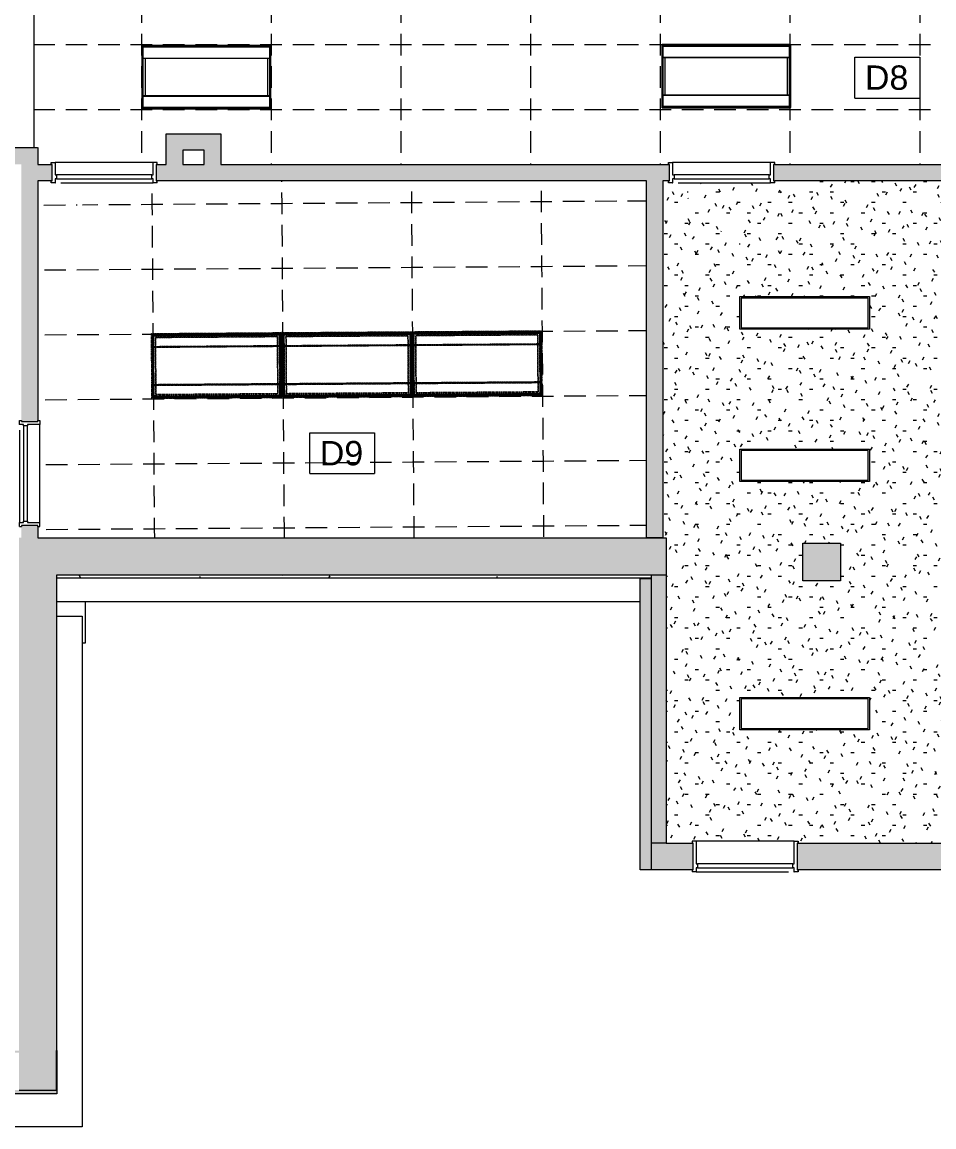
# Model space of a CAD drawing. Header units: inches. Extents: x 741 to 4565, y -315 to 887.
# Drawn here: x 3737 to 4074.4, y -315.1 to 93.5 of the extents above; entities that cross this region are included whole.
import ezdxf

# ---------------------------------------------------------------- set-up
doc = ezdxf.new("R2010")
doc.units = ezdxf.units.IN
doc.header["$MEASUREMENT"] = 0
doc.linetypes.add('Dash 1_16_', pattern=[0.125, 0.0625, -0.0625])
doc.linetypes.add('Demolished', pattern=[0.1875, 0.125, -0.0625])
for name, color, linetype, lineweight in [('A-ANNO-KEYN', 231, 'Continuous', 9), ('A-CLNG', 13, 'Demolished', 9), ('A-CLNG-PATT', 13, 'Demolished', 9), ('A-DETL', 90, 'Continuous', 9), ('A-DETL-MBND', 5, 'Continuous', 13), ('A-DOOR', 31, 'Continuous', 13), ('A-WALL', 113, 'Continuous', 13), ('A-WALL-PATT', 111, 'Continuous', 13), ('E-LITE-EQPM', 33, 'Demolished', 9), ('I-WALL', 2, 'Continuous', 13)]:
    doc.layers.add(name, color=color, linetype=linetype, lineweight=lineweight)
doc.styles.add('Arial', font='arial.ttf', dxfattribs={"height": 9})

# ---------------------------------------------------------------- blocks, each defined once
blk = doc.blocks.new('Basic Wall _ Exterior - Brick and CMU on MTL_ Stud - ___-6877971-FIRST FLOOR RCP DEMO')
at = {"layer": 'A-WALL-PATT', "lineweight": 9}
h = blk.add_hatch(dxfattribs=at)
h.set_pattern_fill('FP_4', color=256, style=0, pattern_type=2)
h.set_pattern_definition([(0, (0, 0), (30.72, 7.68), [1.267, -21.773, 1.267, -21.773, -122.88]), (0, (0, 0), (30.72, 7.68), [-46.08, 1.267, -44.813, 1.267, -21.773, -53.76]), (0, (0, 0), (30.72, 7.68), [-115.2, 1.267, -14.093, 1.267, -37.133]), (120, (11.52, 3.84), (-22.01108, 22.7643), [1.267, -21.773, 1.267, -21.773, -122.88]), (120, (11.52, 3.84), (-22.01108, 22.7643), [-46.08, 1.267, -44.813, 1.267, -21.773, -53.76]), (120, (11.52, 3.84), (-22.01108, 22.7643), [-115.2, 1.267, -14.093, 1.267, -37.133]), (240, (15.36, 19.2), (-8.70892, -30.4443), [1.267, -21.773, 1.267, -21.773, -122.88]), (240, (15.36, 19.2), (-8.70892, -30.4443), [-46.08, 1.267, -44.813, 1.267, -21.773, -53.76]), (240, (15.36, 19.2), (-8.70892, -30.4443), [-115.2, 1.267, -14.093, 1.267, -37.133])])
h.paths.add_polyline_path([(544.34, -112.06), (544.34, -111.06), (324.34, -111.06), (324.34, -112.06), (495.56, -112.06)], flags=0)
h.paths.add_polyline_path([(544.34, -97.19), (544.34, -97.18), (542.59, -97.19)], flags=0)
at = {"layer": 'A-WALL', "lineweight": 9}
blk.add_line((324.34, -112.06), (544.34, -112.06), dxfattribs=at)
blk = doc.blocks.new('Door - Single - Solid Door 36_ x 84_-7220308-FIRST FLOOR RCP DEMO')
at = {"layer": 'A-DOOR', "lineweight": 9}
for p, q in [((-15.63, 2.97), (-15.63, 3.72)), ((-15.63, 3.72), (-14.13, 3.72)), ((-15.26, 2.97), (-15.63, 2.97)), ((-15.26, -3.15), (-15.26, 2.97)), ((-14.13, 3.72), (-14.13, -0.9)), ((22.12, 3.72), (-14.13, 3.72)), ((22.12, -0.9), (22.12, 3.72)), ((23.62, 3.72), (22.12, 3.72)), ((23.62, 2.97), (23.24, 2.97)), ((23.24, 2.97), (23.24, -3.15)), ((23.62, 2.97), (23.62, 3.72)), ((-15.63, -3.9), (-15.63, -3.15)), ((-15.63, -3.15), (-15.26, -3.15)), ((-14.13, -3.9), (-15.63, -3.9)), ((-14.13, -0.9), (-13.63, -0.9)), ((-13.63, -2.4), (-14.13, -2.4)), ((-14.13, -2.4), (-14.13, -3.9)), ((-14.13, -3.9), (-14.01, -3.9)), ((-13.63, -0.9), (-13.63, -2.4)), ((21.62, -0.9), (-13.63, -0.9)), ((-13.63, -2.4), (21.62, -2.4)), ((-12.06, -3.9), (22.12, -3.9)), ((21.62, -2.4), (21.62, -0.9)), ((21.62, -0.9), (22.12, -0.9)), ((22.12, -2.4), (21.62, -2.4)), ((22.12, -3.9), (22.12, -2.4)), ((23.62, -3.9), (22.12, -3.9)), ((23.24, -3.15), (23.62, -3.15)), ((23.62, -3.9), (23.62, -3.15))]:
    blk.add_line(p, q, dxfattribs=at)
blk = doc.blocks.new('Door - Single - Solid Door 36_ x 84_-7219896-FIRST FLOOR RCP DEMO')
at = {"layer": 'A-DOOR', "lineweight": 9}
for p, q in [((-15.63, 5.78), (-14.13, 5.78)), ((-15.63, 5.03), (-15.63, 5.78)), ((-15.26, 5.03), (-15.63, 5.03)), ((-15.26, -4.85), (-15.26, 5.03)), ((-14.13, 5.78), (-14.13, 4.28)), ((-14.01, 5.78), (-14.13, 5.78)), ((-14.13, 4.28), (-13.63, 4.28)), ((-13.63, 4.28), (-13.63, 2.78)), ((21.62, 4.28), (-13.63, 4.28)), ((22.12, 5.78), (-12.06, 5.78)), ((21.62, 2.78), (21.62, 4.28)), ((21.62, 4.28), (22.12, 4.28)), ((22.12, 4.28), (22.12, 5.78)), ((22.12, 5.78), (23.62, 5.78)), ((23.62, 5.03), (23.24, 5.03)), ((23.24, 5.03), (23.24, -4.85)), ((23.62, 5.03), (23.62, 5.78)), ((-13.63, 2.78), (-14.13, 2.78)), ((-14.13, 2.78), (-14.13, -5.6)), ((-13.63, 2.78), (21.62, 2.78)), ((22.12, 2.78), (21.62, 2.78)), ((22.12, -5.6), (22.12, 2.78)), ((-15.63, -5.6), (-15.63, -4.85)), ((-15.63, -4.85), (-15.26, -4.85)), ((-14.13, -5.6), (-15.63, -5.6)), ((-14.13, -5.6), (22.12, -5.6)), ((22.12, -5.6), (23.62, -5.6)), ((23.24, -4.85), (23.62, -4.85)), ((23.62, -5.6), (23.62, -4.85))]:
    blk.add_line(p, q, dxfattribs=at)
blk = doc.blocks.new('L-Recessed-Axis-Duo - 2 x 4-4560001-FIRST FLOOR RCP DEMO')
at = {"layer": 'E-LITE-EQPM', "color": 7}
for p, q in [((-23.7, 11.7), (-23.7, -11.7)), ((23.7, 11.7), (-23.7, 11.7)), ((-23.37, 11.26), (-23.37, 11.27)), ((-23.37, 11.14), (-23.37, 11.26)), ((-23.37, 11.14), (23.38, 11.14)), ((23.32, 11.32), (-23.32, 11.32)), ((-23.32, 11.32), (-23.32, -11.32)), ((23.32, -11.32), (23.32, 11.32)), ((23.38, 11.27), (23.38, 11.26)), ((23.38, 11.26), (23.38, 11.14)), ((23.7, -11.7), (23.7, 11.7)), ((-23.32, 7.03), (23.32, 7.03)), ((-23.32, 7.02), (23.32, 7.02)), ((-23.32, 6.85), (23.32, 6.85)), ((-22.57, 6.86), (-22.57, -6.86)), ((22.57, -6.86), (22.57, 6.86)), ((23.32, -6.85), (-23.32, -6.85)), ((-23.32, -7.02), (23.32, -7.02)), ((-23.32, -7.03), (23.32, -7.03)), ((-23.7, -11.7), (23.7, -11.7)), ((-23.37, -11.26), (-23.37, -11.14)), ((-23.37, -11.14), (23.38, -11.14)), ((-23.37, -11.27), (-23.37, -11.26)), ((-23.32, -11.32), (23.32, -11.32)), ((23.38, -11.14), (23.38, -11.26)), ((23.38, -11.26), (23.38, -11.27))]:
    blk.add_line(p, q, dxfattribs=at)
for points, knots in [([(-23.64, 11.64), (-23.65, 11.65), (-23.65, 11.65), (-23.66, 11.66), (-23.67, 11.67), (-23.68, 11.68), (-23.68, 11.68), (-23.69, 11.69), (-23.69, 11.69), (-23.7, 11.7), (-23.7, 11.7), (-23.7, 11.7), (-23.7, 11.7)], [0, 0, 0, 0, 0.166667, 0.25, 0.333333, 0.416667, 0.5, 0.583333, 0.666667, 0.75, 0.833333, 1, 1, 1, 1]), ([(23.64, 11.64), (23.65, 11.65), (23.65, 11.65), (23.66, 11.66), (23.67, 11.67), (23.68, 11.68), (23.68, 11.68), (23.69, 11.69), (23.69, 11.69), (23.7, 11.7), (23.7, 11.7), (23.7, 11.7), (23.7, 11.7)], [0, 0, 0, 0, 0.166667, 0.25, 0.333333, 0.416667, 0.5, 0.583333, 0.666667, 0.75, 0.833333, 1, 1, 1, 1]), ([(-23.7, -11.7), (-23.7, -11.7), (-23.7, -11.7), (-23.7, -11.7), (-23.69, -11.69), (-23.69, -11.69), (-23.68, -11.68), (-23.68, -11.68), (-23.67, -11.67), (-23.66, -11.66), (-23.65, -11.65), (-23.65, -11.65), (-23.64, -11.64)], [-1, -1, -1, -1, -0.833333, -0.75, -0.666667, -0.583333, -0.5, -0.416667, -0.333333, -0.25, -0.166667, 0, 0, 0, 0]), ([(23.64, -11.64), (23.65, -11.65), (23.65, -11.65), (23.66, -11.66), (23.67, -11.67), (23.68, -11.68), (23.68, -11.68), (23.69, -11.69), (23.69, -11.69), (23.7, -11.7), (23.7, -11.7), (23.7, -11.7), (23.7, -11.7)], [0, 0, 0, 0, 0.166667, 0.25, 0.333333, 0.416667, 0.5, 0.583333, 0.666667, 0.75, 0.833333, 1, 1, 1, 1])]:
    blk.add_open_spline(points, degree=3, knots=knots, dxfattribs=at)
blk = doc.blocks.new('Ceiling Light - Linear Box - 1_x4__2 Lamp_ - 277V-6966243-FIRST FLOOR RCP DEMO')
at = {"layer": 'A-DETL-MBND', "lineweight": 9}
for p, q in [((-24, -6), (-24, 6)), ((-24, 6), (24, 6)), ((-24, -6), (-24, 6)), ((-24, 6), (24, 6)), ((23.5, 5.5), (-23.5, 5.5)), ((-23.5, 5.5), (-23.5, -5.5)), ((23.5, -5.5), (23.5, 5.5)), ((24, 6), (24, -6)), ((24, 6), (24, -6)), ((24, -6), (-24, -6)), ((24, -6), (-24, -6)), ((-23.5, -5.5), (23.5, -5.5))]:
    blk.add_line(p, q, dxfattribs=at)
blk = doc.blocks.new('L-Recessed-Axis-Duo - 2 x 4-V18-FIRST FLOOR RCP DEMO')
at = {"layer": 'A-DETL', "linetype": 'Dash 1_16_'}
for p, q in [((-24.03, 12.03), (-24.03, -12.03)), ((24.03, 12.03), (-24.03, 12.03)), ((-23.7, -11.7), (-23.7, 11.7)), ((-23.7, 11.7), (23.7, 11.7)), ((-23.7, 11.7), (-23.7, -11.7)), ((23.7, 11.7), (-23.7, 11.7)), ((-23.7, 11.7), (-23.7, -11.7)), ((23.7, 11.7), (-23.7, 11.7)), ((23.38, 11.38), (-23.37, 11.38)), ((-23.37, 11.32), (-23.37, 11.38)), ((-23.37, 11.38), (-23.37, 11.36)), ((-23.37, 11.36), (-23.37, 11.28)), ((-23.37, 11.26), (-23.37, 11.32)), ((-23.37, 11.25), (-23.37, 11.31)), ((-23.37, 11.31), (-23.37, 11.3)), ((-23.37, 11.2), (-23.37, 11.31)), ((-23.37, 11.31), (-23.37, 11.3)), ((-23.37, 11.31), (23.38, 11.31)), ((-23.37, 11.31), (23.38, 11.31)), ((-23.37, 11.3), (-23.37, 11.23)), ((-23.37, 11.3), (-23.37, 11.19)), ((-23.37, 11.3), (23.38, 11.3)), ((-23.37, 11.3), (23.38, 11.3)), ((-23.37, 11.28), (-23.37, 11.22)), ((-23.37, 11.21), (-23.37, 11.28)), ((-23.37, 11.28), (-23.37, 11.27)), ((-23.37, 11.28), (23.38, 11.28)), ((-23.37, 11.27), (-23.37, 11.2)), ((-23.37, 11.27), (23.38, 11.27)), ((-23.37, 11.2), (-23.37, 11.26)), ((-23.37, 11.26), (-23.37, 11.14)), ((-23.37, 11.14), (-23.37, 11.26)), ((-23.37, 11.26), (23.38, 11.26)), ((-23.37, 11.26), (23.38, 11.26)), ((-23.37, 11.25), (-23.37, 11.21)), ((-23.37, 6.92), (-23.37, 11.25)), ((23.38, 11.25), (-23.37, 11.25)), ((-23.37, 11.25), (23.38, 11.25)), ((-23.37, 11.19), (-23.37, 11.25)), ((-23.37, 11.25), (23.38, 11.25)), ((-23.37, 11.23), (-23.37, 11.2)), ((-23.37, 11.23), (23.38, 11.23)), ((-23.37, 11.22), (-23.37, 11.19)), ((-23.37, 11.21), (-23.37, 11.19)), ((-23.37, 11.21), (23.38, 11.21)), ((-23.37, 11.19), (-23.37, 11.21)), ((-23.37, 11.21), (23.38, 11.21)), ((-23.37, 11.18), (-23.37, 11.2)), ((-23.37, 11.2), (-23.37, 11.14)), ((-23.37, 11.2), (23.38, 11.2)), ((-23.37, 11.2), (23.38, 11.2)), ((-23.37, 11.19), (-23.37, 11.15)), ((-23.37, 11.19), (23.38, 11.19)), ((-23.37, 11.19), (23.38, 11.19)), ((-23.37, 11.15), (-23.37, 11.18)), ((23.38, 11.18), (-23.37, 11.18)), ((-23.37, 11.17), (23.38, 11.17)), ((-23.37, 11.16), (23.38, 11.16)), ((-23.37, 11.15), (-23.37, 11.12)), ((-23.37, 11.15), (23.38, 11.15)), ((-23.37, 11.14), (-23.37, 11.15)), ((-23.37, 11.15), (23.38, 11.15)), ((-23.37, 11.14), (-23.37, 11.06)), ((-23.37, 11.06), (-23.37, 11.14)), ((-23.37, 11.14), (23.38, 11.14)), ((-23.37, 11.14), (23.38, 11.14)), ((-23.37, 11.14), (23.38, 11.14)), ((-23.37, 11.14), (23.38, 11.14)), ((-23.37, 11.12), (-23.37, 7.07)), ((-23.37, 11.12), (23.38, 11.12)), ((-23.37, 11.06), (23.38, 11.06)), ((-23.37, 11.06), (23.38, 11.06)), ((-23.32, -11.32), (-23.32, 11.32)), ((-23.32, 11.32), (23.32, 11.32)), ((23.32, 11.32), (-23.32, 11.32)), ((-23.32, 11.32), (-23.32, -11.32)), ((-22.57, -10.57), (-22.57, 10.57)), ((-22.57, 10.57), (22.57, 10.57)), ((22.57, 10.57), (-22.57, 10.57)), ((-22.57, 10.57), (-22.57, -10.57)), ((22.57, 10.57), (22.57, -10.57)), ((22.57, -10.57), (22.57, 10.57)), ((23.32, 11.32), (23.32, -11.32)), ((23.32, -11.32), (23.32, 11.32)), ((23.38, 11.36), (23.38, 11.38)), ((23.38, 11.38), (23.38, 11.32)), ((23.38, 11.28), (23.38, 11.36)), ((23.38, 11.32), (23.38, 11.26)), ((23.38, 11.3), (23.38, 11.31)), ((23.38, 11.31), (23.38, 11.2)), ((23.38, 11.3), (23.38, 11.31)), ((23.38, 11.31), (23.38, 11.25)), ((23.38, 11.19), (23.38, 11.3)), ((23.38, 11.23), (23.38, 11.3)), ((23.38, 11.27), (23.38, 11.28)), ((23.38, 11.28), (23.38, 11.21)), ((23.38, 11.22), (23.38, 11.28)), ((23.38, 11.2), (23.38, 11.27)), ((23.38, 11.26), (23.38, 11.14)), ((23.38, 11.14), (23.38, 11.26)), ((23.38, 11.26), (23.38, 11.2)), ((23.38, 11.25), (23.38, 6.92)), ((23.38, 11.21), (23.38, 11.25)), ((23.38, 11.25), (23.38, 11.19)), ((23.38, 11.2), (23.38, 11.23)), ((23.38, 11.19), (23.38, 11.22)), ((23.38, 11.19), (23.38, 11.21)), ((23.38, 11.21), (23.38, 11.19)), ((23.38, 11.14), (23.38, 11.2)), ((23.38, 11.2), (23.38, 11.18)), ((23.38, 11.15), (23.38, 11.19)), ((23.38, 11.18), (23.38, 11.15)), ((23.38, 11.12), (23.38, 11.15)), ((23.38, 11.15), (23.38, 11.14)), ((23.38, 11.14), (23.38, 11.06)), ((23.38, 11.06), (23.38, 11.14)), ((23.38, 7.07), (23.38, 11.12)), ((23.7, 11.7), (23.7, -11.7)), ((23.7, -11.7), (23.7, 11.7)), ((23.7, -11.7), (23.7, 11.7)), ((24.03, -12.03), (24.03, 12.03)), ((-23.37, 7.14), (-23.37, 7.15)), ((-23.37, 7.15), (-23.37, 7.07)), ((-23.37, 7.15), (23.38, 7.15)), ((-23.37, 7.06), (-23.37, 7.14)), ((23.38, 7.14), (-23.37, 7.14)), ((23.38, 7.09), (-23.37, 7.09)), ((-23.37, 7.07), (-23.37, 7.04)), ((-23.37, 7.07), (23.38, 7.07)), ((23.38, 7.07), (-23.37, 7.07)), ((-23.37, 7.07), (-23.37, 7.01)), ((-23.37, 7.07), (23.38, 7.07)), ((-23.37, 7.03), (-23.37, 7.06)), ((-23.37, 7.06), (-23.37, 6.95)), ((-23.37, 7.04), (-23.37, 7.06)), ((-23.37, 7.06), (23.38, 7.06)), ((-23.37, 7.04), (-23.37, 7.01)), ((-23.37, 7.04), (23.38, 7.04)), ((-23.37, 7.01), (-23.37, 7.04)), ((-23.37, 7.04), (23.38, 7.04)), ((-23.37, 6.96), (-23.37, 7.03)), ((-23.37, 7.02), (-23.37, 7.03)), ((-23.37, 7.03), (-23.37, 6.91)), ((-23.37, 7.03), (23.38, 7.03)), ((-23.37, 7.03), (23.38, 7.03)), ((-23.37, 6.9), (-23.37, 7.02)), ((-23.37, 7.02), (23.38, 7.02)), ((-23.37, 7.01), (-23.37, 6.98)), ((-23.37, 7.01), (23.38, 7.01)), ((-23.37, 7.01), (-23.37, 6.95)), ((-23.37, 7), (-23.37, 7.01)), ((-23.37, 7.01), (23.38, 7.01)), ((-23.37, 7.01), (23.38, 7.01)), ((-23.37, 6.94), (-23.37, 7)), ((-23.37, 7), (23.38, 7)), ((-23.37, 6.98), (-23.37, 6.95)), ((-23.37, 6.98), (23.38, 6.98)), ((-23.37, 6.95), (-23.37, 6.96)), ((-23.37, 6.95), (-23.37, 6.96)), ((-23.37, 6.96), (-23.37, 6.9)), ((-23.37, 6.96), (23.38, 6.96)), ((-23.37, 6.96), (23.38, 6.96)), ((-23.37, 6.95), (-23.37, 6.92)), ((-23.37, 6.95), (23.38, 6.95)), ((-23.37, 6.95), (23.38, 6.95)), ((-23.37, 6.95), (23.38, 6.95)), ((-23.37, 6.91), (-23.37, 6.94)), ((-23.37, 6.94), (23.38, 6.94)), ((-23.37, 6.92), (23.38, 6.92)), ((-23.37, 6.91), (23.38, 6.91)), ((-23.37, 6.9), (-23.37, 6.85)), ((-23.37, 6.85), (-23.37, 6.9)), ((-23.37, 6.9), (23.38, 6.9)), ((-23.37, 6.85), (23.38, 6.85)), ((23.38, 7.07), (23.38, 7.15)), ((23.38, 7.15), (23.38, 7.14)), ((23.38, 7.14), (23.38, 7.06)), ((23.38, 7.04), (23.38, 7.07)), ((23.38, 7.01), (23.38, 7.07)), ((23.38, 7.06), (23.38, 7.04)), ((23.38, 6.95), (23.38, 7.06)), ((23.38, 7.06), (23.38, 7.03)), ((23.38, 7.01), (23.38, 7.04)), ((23.38, 7.04), (23.38, 7.01)), ((23.38, 6.91), (23.38, 7.03)), ((23.38, 7.03), (23.38, 7.02)), ((23.38, 7.03), (23.38, 6.96)), ((23.38, 7.02), (23.38, 6.9)), ((23.38, 6.98), (23.38, 7.01)), ((23.38, 7.01), (23.38, 7)), ((23.38, 6.95), (23.38, 7.01)), ((23.38, 7), (23.38, 6.94)), ((23.38, 6.95), (23.38, 6.98)), ((23.38, 6.9), (23.38, 6.96)), ((23.38, 6.96), (23.38, 6.95)), ((23.38, 6.96), (23.38, 6.95)), ((23.38, 6.92), (23.38, 6.95)), ((23.38, 6.94), (23.38, 6.91)), ((23.38, 6.9), (23.38, 6.85)), ((23.38, 6.85), (23.38, 6.9)), ((23.38, -6.85), (-23.37, -6.85)), ((-23.37, -6.9), (-23.37, -6.85)), ((-23.37, -6.85), (-23.37, -6.9)), ((-23.37, -7.02), (-23.37, -6.9)), ((-23.37, -6.9), (-23.37, -6.96)), ((-23.37, -6.9), (23.38, -6.9)), ((-23.37, -6.94), (-23.37, -6.91)), ((-23.37, -6.91), (-23.37, -7.03)), ((-23.37, -6.91), (23.38, -6.91)), ((-23.37, -11.25), (-23.37, -6.92)), ((-23.37, -6.92), (-23.37, -6.95)), ((-23.37, -6.92), (23.38, -6.92)), ((-23.37, -7), (-23.37, -6.94)), ((-23.37, -6.94), (23.38, -6.94)), ((-23.37, -6.95), (-23.37, -6.98)), ((-23.37, -6.95), (23.38, -6.95)), ((-23.37, -6.96), (-23.37, -6.95)), ((-23.37, -6.95), (-23.37, -7.06)), ((-23.37, -6.96), (-23.37, -6.95)), ((-23.37, -6.95), (-23.37, -7.01)), ((-23.37, -6.95), (23.38, -6.95)), ((-23.37, -6.95), (23.38, -6.95)), ((-23.37, -7.03), (-23.37, -6.96)), ((-23.37, -6.96), (23.38, -6.96)), ((-23.37, -6.96), (23.38, -6.96)), ((-23.37, -6.98), (-23.37, -7.01)), ((-23.37, -6.98), (23.38, -6.98)), ((-23.37, -7.01), (-23.37, -7)), ((-23.37, -7), (23.38, -7)), ((-23.37, -7.01), (-23.37, -7.04)), ((-23.37, -7.01), (23.38, -7.01)), ((-23.37, -7.04), (-23.37, -7.01)), ((-23.37, -7.01), (-23.37, -7.07)), ((-23.37, -7.01), (23.38, -7.01)), ((-23.37, -7.01), (23.38, -7.01)), ((-23.37, -7.03), (-23.37, -7.02)), ((-23.37, -7.02), (23.38, -7.02)), ((-23.37, -7.06), (-23.37, -7.03)), ((-23.37, -7.03), (23.38, -7.03)), ((-23.37, -7.03), (23.38, -7.03)), ((-23.37, -7.04), (-23.37, -7.07)), ((-23.37, -7.04), (23.38, -7.04)), ((-23.37, -7.06), (-23.37, -7.04)), ((-23.37, -7.04), (23.38, -7.04)), ((-23.37, -7.14), (-23.37, -7.06)), ((-23.37, -7.06), (23.38, -7.06)), ((-23.37, -7.07), (-23.37, -11.12)), ((-23.37, -7.07), (23.38, -7.07)), ((-23.37, -7.07), (23.38, -7.07)), ((-23.37, -7.07), (-23.37, -7.15)), ((-23.37, -7.07), (23.38, -7.07)), ((-23.37, -7.09), (23.38, -7.09)), ((-23.37, -7.15), (-23.37, -7.14)), ((23.38, -7.14), (-23.37, -7.14)), ((-23.37, -7.15), (23.38, -7.15)), ((23.38, -6.9), (23.38, -6.85)), ((23.38, -6.85), (23.38, -6.9)), ((23.38, -6.96), (23.38, -6.9)), ((23.38, -6.9), (23.38, -7.02)), ((23.38, -7.03), (23.38, -6.91)), ((23.38, -6.91), (23.38, -6.94)), ((23.38, -6.95), (23.38, -6.92)), ((23.38, -6.92), (23.38, -11.25)), ((23.38, -6.94), (23.38, -7)), ((23.38, -6.98), (23.38, -6.95)), ((23.38, -7.01), (23.38, -6.95)), ((23.38, -6.95), (23.38, -6.96)), ((23.38, -7.06), (23.38, -6.95)), ((23.38, -6.95), (23.38, -6.96)), ((23.38, -6.96), (23.38, -7.03)), ((23.38, -7.01), (23.38, -6.98)), ((23.38, -7), (23.38, -7.01)), ((23.38, -7.04), (23.38, -7.01)), ((23.38, -7.07), (23.38, -7.01)), ((23.38, -7.01), (23.38, -7.04)), ((23.38, -7.02), (23.38, -7.03)), ((23.38, -7.03), (23.38, -7.06)), ((23.38, -7.07), (23.38, -7.04)), ((23.38, -7.04), (23.38, -7.06)), ((23.38, -7.06), (23.38, -7.14)), ((23.38, -11.12), (23.38, -7.07)), ((23.38, -7.15), (23.38, -7.07)), ((23.38, -7.14), (23.38, -7.15)), ((-24.03, -12.03), (24.03, -12.03)), ((23.7, -11.7), (-23.7, -11.7)), ((-23.7, -11.7), (23.7, -11.7)), ((-23.7, -11.7), (23.7, -11.7)), ((-23.37, -11.14), (-23.37, -11.06)), ((-23.37, -11.06), (-23.37, -11.14)), ((-23.37, -11.06), (23.38, -11.06)), ((-23.37, -11.06), (23.38, -11.06)), ((-23.37, -11.12), (-23.37, -11.15)), ((-23.37, -11.12), (23.38, -11.12)), ((-23.37, -11.15), (-23.37, -11.14)), ((-23.37, -11.14), (-23.37, -11.2)), ((-23.37, -11.26), (-23.37, -11.14)), ((-23.37, -11.14), (-23.37, -11.26)), ((-23.37, -11.14), (23.38, -11.14)), ((-23.37, -11.14), (23.38, -11.14)), ((-23.37, -11.14), (23.38, -11.14)), ((-23.37, -11.14), (23.38, -11.14)), ((-23.37, -11.15), (-23.37, -11.19)), ((-23.37, -11.15), (23.38, -11.15)), ((-23.37, -11.18), (-23.37, -11.15)), ((-23.37, -11.15), (23.38, -11.15)), ((23.38, -11.16), (-23.37, -11.16)), ((23.38, -11.17), (-23.37, -11.17)), ((-23.37, -11.2), (-23.37, -11.18)), ((23.38, -11.18), (-23.37, -11.18)), ((-23.37, -11.19), (-23.37, -11.21)), ((-23.37, -11.19), (23.38, -11.19)), ((23.38, -11.19), (-23.37, -11.19)), ((-23.37, -11.21), (-23.37, -11.19)), ((-23.37, -11.19), (-23.37, -11.3)), ((-23.37, -11.25), (-23.37, -11.19)), ((-23.37, -11.19), (-23.37, -11.22)), ((-23.37, -11.2), (-23.37, -11.27)), ((-23.37, -11.31), (-23.37, -11.2)), ((-23.37, -11.2), (-23.37, -11.23)), ((-23.37, -11.26), (-23.37, -11.2)), ((-23.37, -11.2), (23.38, -11.2)), ((-23.37, -11.2), (23.38, -11.2)), ((-23.37, -11.21), (-23.37, -11.25)), ((-23.37, -11.21), (23.38, -11.21)), ((-23.37, -11.28), (-23.37, -11.21)), ((-23.37, -11.21), (23.38, -11.21)), ((-23.37, -11.22), (-23.37, -11.28)), ((-23.37, -11.23), (-23.37, -11.3)), ((-23.37, -11.23), (23.38, -11.23)), ((23.38, -11.25), (-23.37, -11.25)), ((-23.37, -11.25), (23.38, -11.25)), ((-23.37, -11.31), (-23.37, -11.25)), ((-23.37, -11.25), (23.38, -11.25)), ((-23.37, -11.32), (-23.37, -11.26)), ((-23.37, -11.26), (23.38, -11.26)), ((-23.37, -11.26), (23.38, -11.26)), ((-23.37, -11.27), (-23.37, -11.28)), ((-23.37, -11.27), (23.38, -11.27)), ((-23.37, -11.28), (-23.37, -11.36)), ((-23.37, -11.28), (23.38, -11.28)), ((-23.37, -11.3), (-23.37, -11.31)), ((-23.37, -11.3), (-23.37, -11.31)), ((-23.37, -11.3), (23.38, -11.3)), ((-23.37, -11.3), (23.38, -11.3)), ((-23.37, -11.31), (23.38, -11.31)), ((-23.37, -11.31), (23.38, -11.31)), ((-23.37, -11.38), (-23.37, -11.32)), ((-23.37, -11.36), (-23.37, -11.38)), ((-23.37, -11.38), (23.38, -11.38)), ((-23.32, -11.32), (23.32, -11.32)), ((-23.32, -11.32), (23.32, -11.32)), ((-22.57, -10.57), (22.57, -10.57)), ((-22.57, -10.57), (22.57, -10.57)), ((23.38, -11.14), (23.38, -11.06)), ((23.38, -11.06), (23.38, -11.14)), ((23.38, -11.15), (23.38, -11.12)), ((23.38, -11.26), (23.38, -11.14)), ((23.38, -11.14), (23.38, -11.26)), ((23.38, -11.2), (23.38, -11.14)), ((23.38, -11.14), (23.38, -11.15)), ((23.38, -11.19), (23.38, -11.15)), ((23.38, -11.15), (23.38, -11.18)), ((23.38, -11.18), (23.38, -11.2)), ((23.38, -11.21), (23.38, -11.19)), ((23.38, -11.22), (23.38, -11.19)), ((23.38, -11.19), (23.38, -11.25)), ((23.38, -11.3), (23.38, -11.19)), ((23.38, -11.19), (23.38, -11.21)), ((23.38, -11.2), (23.38, -11.26)), ((23.38, -11.23), (23.38, -11.2)), ((23.38, -11.2), (23.38, -11.31)), ((23.38, -11.27), (23.38, -11.2)), ((23.38, -11.25), (23.38, -11.21)), ((23.38, -11.21), (23.38, -11.28)), ((23.38, -11.28), (23.38, -11.22)), ((23.38, -11.3), (23.38, -11.23)), ((23.38, -11.25), (23.38, -11.31)), ((23.38, -11.26), (23.38, -11.32)), ((23.38, -11.28), (23.38, -11.27)), ((23.38, -11.36), (23.38, -11.28)), ((23.38, -11.31), (23.38, -11.3)), ((23.38, -11.31), (23.38, -11.3)), ((23.38, -11.32), (23.38, -11.38)), ((23.38, -11.38), (23.38, -11.36))]:
    blk.add_line(p, q, dxfattribs=at)
for points, knots in [([(-23.97, 11.97), (-23.98, 11.98), (-23.98, 11.98), (-23.99, 11.99), (-24, 12), (-24.01, 12.01), (-24.01, 12.01), (-24.02, 12.02), (-24.02, 12.02), (-24.03, 12.03), (-24.03, 12.03), (-24.03, 12.03), (-24.03, 12.03)], [0, 0, 0, 0, 0.166667, 0.25, 0.333333, 0.416667, 0.5, 0.583333, 0.666667, 0.75, 0.833333, 1, 1, 1, 1]), ([(-24.03, 12.03), (-24.03, 12.03), (-24.03, 12.03), (-24.03, 12.03), (-24.02, 12.02), (-24.02, 12.02), (-24.01, 12.01), (-24.01, 12.01), (-24, 12), (-23.99, 11.99), (-23.98, 11.98), (-23.98, 11.98), (-23.97, 11.97)], [0, 0, 0, 0, 0.166667, 0.25, 0.333333, 0.416667, 0.5, 0.583333, 0.666667, 0.75, 0.833333, 1, 1, 1, 1]), ([(-24, 12), (-24, 12), (-24, 12), (-24, 12), (-23.99, 11.99), (-23.99, 11.99), (-23.98, 11.98), (-23.98, 11.98), (-23.97, 11.97), (-23.97, 11.97)], [0, 0, 0, 0, 0.166667, 0.333333, 0.458333, 0.583333, 0.708333, 0.833333, 1, 1, 1, 1]), ([(-23.73, 11.73), (-23.73, 11.73), (-23.72, 11.72), (-23.71, 11.71), (-23.7, 11.7), (-23.69, 11.69), (-23.69, 11.69), (-23.68, 11.68), (-23.68, 11.68), (-23.67, 11.67), (-23.67, 11.67), (-23.67, 11.67), (-23.67, 11.67)], [0, 0, 0, 0, 0.166667, 0.25, 0.333333, 0.416667, 0.5, 0.583333, 0.666667, 0.75, 0.833333, 1, 1, 1, 1]), ([(-23.7, 11.7), (-23.7, 11.7), (-23.7, 11.7), (-23.7, 11.7), (-23.71, 11.71), (-23.71, 11.71), (-23.72, 11.72), (-23.72, 11.72), (-23.73, 11.73), (-23.73, 11.73)], [0, 0, 0, 0, 0.166667, 0.333333, 0.458333, 0.583333, 0.708333, 0.833333, 1, 1, 1, 1]), ([(-23.64, 11.64), (-23.65, 11.65), (-23.65, 11.65), (-23.66, 11.66), (-23.67, 11.67), (-23.68, 11.68), (-23.68, 11.68), (-23.69, 11.69), (-23.69, 11.69), (-23.7, 11.7), (-23.7, 11.7), (-23.7, 11.7), (-23.7, 11.7)], [0, 0, 0, 0, 0.166667, 0.25, 0.333333, 0.416667, 0.5, 0.583333, 0.666667, 0.75, 0.833333, 1, 1, 1, 1]), ([(-23.67, 11.67), (-23.67, 11.67), (-23.67, 11.67), (-23.67, 11.67), (-23.66, 11.66), (-23.66, 11.66), (-23.65, 11.65), (-23.65, 11.65), (-23.64, 11.64), (-23.64, 11.64)], [0, 0, 0, 0, 0.166667, 0.333333, 0.458333, 0.583333, 0.708333, 0.833333, 1, 1, 1, 1]), ([(23.64, 11.64), (23.65, 11.65), (23.65, 11.65), (23.66, 11.66), (23.67, 11.67), (23.68, 11.68), (23.68, 11.68), (23.69, 11.69), (23.69, 11.69), (23.7, 11.7), (23.7, 11.7), (23.7, 11.7), (23.7, 11.7)], [0, 0, 0, 0, 0.166667, 0.25, 0.333333, 0.416667, 0.5, 0.583333, 0.666667, 0.75, 0.833333, 1, 1, 1, 1]), ([(23.67, 11.67), (23.67, 11.67), (23.67, 11.67), (23.67, 11.67), (23.66, 11.66), (23.66, 11.66), (23.65, 11.65), (23.65, 11.65), (23.64, 11.64), (23.64, 11.64)], [0, 0, 0, 0, 0.166667, 0.333333, 0.458333, 0.583333, 0.708333, 0.833333, 1, 1, 1, 1]), ([(23.73, 11.73), (23.73, 11.73), (23.72, 11.72), (23.71, 11.71), (23.7, 11.7), (23.69, 11.69), (23.69, 11.69), (23.68, 11.68), (23.68, 11.68), (23.67, 11.67), (23.67, 11.67), (23.67, 11.67), (23.67, 11.67)], [0, 0, 0, 0, 0.166667, 0.25, 0.333333, 0.416667, 0.5, 0.583333, 0.666667, 0.75, 0.833333, 1, 1, 1, 1]), ([(23.7, 11.7), (23.7, 11.7), (23.7, 11.7), (23.7, 11.7), (23.71, 11.71), (23.71, 11.71), (23.72, 11.72), (23.72, 11.72), (23.73, 11.73), (23.73, 11.73)], [0, 0, 0, 0, 0.166667, 0.333333, 0.458333, 0.583333, 0.708333, 0.833333, 1, 1, 1, 1]), ([(23.97, 11.97), (23.98, 11.98), (23.98, 11.98), (23.99, 11.99), (24, 12), (24.01, 12.01), (24.01, 12.01), (24.02, 12.02), (24.02, 12.02), (24.03, 12.03), (24.03, 12.03), (24.03, 12.03), (24.03, 12.03)], [0, 0, 0, 0, 0.166667, 0.25, 0.333333, 0.416667, 0.5, 0.583333, 0.666667, 0.75, 0.833333, 1, 1, 1, 1]), ([(24.03, 12.03), (24.03, 12.03), (24.03, 12.03), (24.03, 12.03), (24.02, 12.02), (24.02, 12.02), (24.01, 12.01), (24.01, 12.01), (24, 12), (23.99, 11.99), (23.98, 11.98), (23.98, 11.98), (23.97, 11.97)], [0, 0, 0, 0, 0.166667, 0.25, 0.333333, 0.416667, 0.5, 0.583333, 0.666667, 0.75, 0.833333, 1, 1, 1, 1]), ([(24, 12), (24, 12), (24, 12), (24, 12), (23.99, 11.99), (23.99, 11.99), (23.98, 11.98), (23.98, 11.98), (23.97, 11.97), (23.97, 11.97)], [0, 0, 0, 0, 0.166667, 0.333333, 0.458333, 0.583333, 0.708333, 0.833333, 1, 1, 1, 1]), ([(-24.03, -12.03), (-24.03, -12.03), (-24.03, -12.03), (-24.03, -12.03), (-24.02, -12.02), (-24.02, -12.02), (-24.01, -12.01), (-24.01, -12.01), (-24, -12), (-23.99, -11.99), (-23.98, -11.98), (-23.98, -11.98), (-23.97, -11.97)], [-1, -1, -1, -1, -0.833333, -0.75, -0.666667, -0.583333, -0.5, -0.416667, -0.333333, -0.25, -0.166667, 0, 0, 0, 0]), ([(-23.97, -11.97), (-23.98, -11.98), (-23.98, -11.98), (-23.99, -11.99), (-24, -12), (-24.01, -12.01), (-24.01, -12.01), (-24.02, -12.02), (-24.02, -12.02), (-24.03, -12.03), (-24.03, -12.03), (-24.03, -12.03), (-24.03, -12.03)], [-1, -1, -1, -1, -0.833333, -0.75, -0.666667, -0.583333, -0.5, -0.416667, -0.333333, -0.25, -0.166667, 0, 0, 0, 0]), ([(-23.97, -11.97), (-23.98, -11.98), (-23.98, -11.98), (-23.99, -11.99), (-23.99, -11.99), (-24, -12), (-24, -12), (-24, -12), (-24, -12)], [-1, -1, -1, -1, -0.75, -0.583333, -0.458333, -0.333333, -0.166667, 0, 0, 0, 0]), ([(-23.67, -11.67), (-23.67, -11.67), (-23.67, -11.67), (-23.67, -11.67), (-23.68, -11.68), (-23.68, -11.68), (-23.69, -11.69), (-23.69, -11.69), (-23.7, -11.7), (-23.71, -11.71), (-23.72, -11.72), (-23.73, -11.73), (-23.73, -11.73)], [-1, -1, -1, -1, -0.833333, -0.75, -0.666667, -0.583333, -0.5, -0.416667, -0.333333, -0.25, -0.166667, 0, 0, 0, 0]), ([(-23.73, -11.73), (-23.73, -11.73), (-23.72, -11.72), (-23.71, -11.71), (-23.71, -11.71), (-23.7, -11.7), (-23.7, -11.7), (-23.7, -11.7), (-23.7, -11.7)], [-1, -1, -1, -1, -0.75, -0.583333, -0.458333, -0.333333, -0.166667, 0, 0, 0, 0]), ([(-23.7, -11.7), (-23.7, -11.7), (-23.7, -11.7), (-23.7, -11.7), (-23.69, -11.69), (-23.69, -11.69), (-23.68, -11.68), (-23.68, -11.68), (-23.67, -11.67), (-23.66, -11.66), (-23.65, -11.65), (-23.65, -11.65), (-23.64, -11.64)], [-1, -1, -1, -1, -0.833333, -0.75, -0.666667, -0.583333, -0.5, -0.416667, -0.333333, -0.25, -0.166667, 0, 0, 0, 0]), ([(-23.64, -11.64), (-23.65, -11.65), (-23.65, -11.65), (-23.66, -11.66), (-23.66, -11.66), (-23.67, -11.67), (-23.67, -11.67), (-23.67, -11.67), (-23.67, -11.67)], [-1, -1, -1, -1, -0.75, -0.583333, -0.458333, -0.333333, -0.166667, 0, 0, 0, 0]), ([(23.67, -11.67), (23.67, -11.67), (23.67, -11.67), (23.67, -11.67), (23.66, -11.66), (23.66, -11.66), (23.65, -11.65), (23.65, -11.65), (23.64, -11.64), (23.64, -11.64)], [0, 0, 0, 0, 0.166667, 0.333333, 0.458333, 0.583333, 0.708333, 0.833333, 1, 1, 1, 1]), ([(23.64, -11.64), (23.65, -11.65), (23.65, -11.65), (23.66, -11.66), (23.67, -11.67), (23.68, -11.68), (23.68, -11.68), (23.69, -11.69), (23.69, -11.69), (23.7, -11.7), (23.7, -11.7), (23.7, -11.7), (23.7, -11.7)], [0, 0, 0, 0, 0.166667, 0.25, 0.333333, 0.416667, 0.5, 0.583333, 0.666667, 0.75, 0.833333, 1, 1, 1, 1]), ([(23.73, -11.73), (23.73, -11.73), (23.72, -11.72), (23.71, -11.71), (23.7, -11.7), (23.69, -11.69), (23.69, -11.69), (23.68, -11.68), (23.68, -11.68), (23.67, -11.67), (23.67, -11.67), (23.67, -11.67), (23.67, -11.67)], [0, 0, 0, 0, 0.166667, 0.25, 0.333333, 0.416667, 0.5, 0.583333, 0.666667, 0.75, 0.833333, 1, 1, 1, 1]), ([(23.7, -11.7), (23.7, -11.7), (23.7, -11.7), (23.7, -11.7), (23.71, -11.71), (23.71, -11.71), (23.72, -11.72), (23.72, -11.72), (23.73, -11.73), (23.73, -11.73)], [0, 0, 0, 0, 0.166667, 0.333333, 0.458333, 0.583333, 0.708333, 0.833333, 1, 1, 1, 1]), ([(24, -12), (24, -12), (24, -12), (24, -12), (23.99, -11.99), (23.99, -11.99), (23.98, -11.98), (23.98, -11.98), (23.97, -11.97), (23.97, -11.97)], [0, 0, 0, 0, 0.166667, 0.333333, 0.458333, 0.583333, 0.708333, 0.833333, 1, 1, 1, 1]), ([(23.97, -11.97), (23.98, -11.98), (23.98, -11.98), (23.99, -11.99), (24, -12), (24.01, -12.01), (24.01, -12.01), (24.02, -12.02), (24.02, -12.02), (24.03, -12.03), (24.03, -12.03), (24.03, -12.03), (24.03, -12.03)], [0, 0, 0, 0, 0.166667, 0.25, 0.333333, 0.416667, 0.5, 0.583333, 0.666667, 0.75, 0.833333, 1, 1, 1, 1]), ([(24.03, -12.03), (24.03, -12.03), (24.03, -12.03), (24.03, -12.03), (24.02, -12.02), (24.02, -12.02), (24.01, -12.01), (24.01, -12.01), (24, -12), (23.99, -11.99), (23.98, -11.98), (23.98, -11.98), (23.97, -11.97)], [0, 0, 0, 0, 0.166667, 0.25, 0.333333, 0.416667, 0.5, 0.583333, 0.666667, 0.75, 0.833333, 1, 1, 1, 1])]:
    blk.add_open_spline(points, degree=3, knots=knots, dxfattribs=at)
for points in [[(-23.97, 11.97), (-23.97, 11.97), (-23.98, 11.98), (-23.99, 11.99), (-23.99, 11.99), (-24, 12), (-24, 12), (-24, 12), (-24, 12)], [(23.97, 11.97), (23.97, 11.97), (23.98, 11.98), (23.99, 11.99), (23.99, 11.99), (24, 12), (24, 12), (24, 12), (24, 12)], [(-24, -12), (-24, -12), (-24, -12), (-24, -12), (-23.99, -11.99), (-23.99, -11.99), (-23.98, -11.98), (-23.97, -11.97), (-23.97, -11.97)], [(23.97, -11.97), (23.97, -11.97), (23.98, -11.98), (23.99, -11.99), (23.99, -11.99), (24, -12), (24, -12), (24, -12), (24, -12)]]:
    blk.add_open_spline(points, degree=3, dxfattribs=at)
blk = doc.blocks.new('Keynote Tag - Keynote Number - Boxed-135510-FIRST FLOOR RCP DEMO')
at = {"layer": 'A-ANNO-KEYN'}
for p, q in [((-0.125, -0.0792), (-0.125, 0.0781)), ((-0.125, 0.0781), (0.125, 0.0781)), ((0.125, 0.0781), (0.125, -0.0792)), ((-0.125, -0.0792), (0.125, -0.0792))]:
    blk.add_line(p, q, dxfattribs=at)

msp = doc.modelspace()

# ---------------------------------------------------------------- hatches: boundary and pattern name
at = {"layer": 'A-CLNG-PATT', "lineweight": 13}
h = msp.add_hatch(dxfattribs=at)
h.set_pattern_fill('FP_24', color=10, style=0, pattern_type=2)
h.set_pattern_definition([(0, (3973.105, 85.19), (48, -24), [4, -4, 8, -4, -28]), (0, (3973.105, 85.19), (48, -24), [-20, 8, -4, 8, -4, -4]), (0, (3973.105, 85.19), (48, -24), [-44, 4, 0]), (270, (3973.105, 85.19), (-48, -24), [4, -4, 8, -4, -4]), (270, (3973.105, 85.19), (-48, -24), [-20, 4, 0])])
h.paths.add_polyline_path([(4163.56, 40.91), (4163.56, 42.41), (4163.19, 42.41), (4163.19, 43.16), (4202.44, 43.16), (4202.44, 42.41), (4206.75, 42.41), (4206.75, 57.59), (4236, 57.59), (4236, 42.41), (4260.71, 42.41), (4260.71, 54.29), (4259.96, 54.29), (4259.96, 93.54), (4260.71, 93.54), (4260.71, 105.19), (4197.4, 105.19), (4197.4, 104.44), (4162.15, 104.44), (4162.15, 105.19), (4097.4, 105.19), (4097.4, 104.44), (4062.15, 104.44), (4062.15, 105.19), (3887.03, 105.19), (3887.03, 104.44), (3851.78, 104.44), (3851.78, 105.19), (3741.5, 105.19), (3741.5, 47.1), (3742.88, 47.1), (3742.88, 40.91), (3747.73, 40.91), (3747.73, 41.66), (3786.98, 41.66), (3786.98, 40.91), (3790.32, 40.91), (3790.32, 52.27), (3810.5, 52.27), (3810.5, 40.91), (3976.23, 40.91), (3976.23, 41.66), (4015.48, 41.66), (4015.48, 40.91), (4112.88, 40.91), (4112.88, 41.66), (4148.56, 41.66), (4124.08, 66.14), (4125.05, 67.11), (4150.51, 41.66), (4152.13, 41.66), (4152.13, 40.91), (4163.19, 40.91)], flags=0)
h.paths.add_polyline_path([(3795.29, 61.5), (3781.49, 61.5), (3781.49, 84.9), (3828.89, 84.9), (3828.89, 61.5), (3806.71, 61.5)], flags=0)
h.paths.add_polyline_path([(4000.97, 61.83), (3973.87, 61.83), (3973.87, 85.23), (4021.27, 85.23), (4021.27, 61.83), (4012.4, 61.83)], flags=0)
h.paths.add_polyline_path([(4212.52, 61.83), (4165.11, 61.83), (4165.11, 85.23), (4212.52, 85.23), (4212.52, 65.92)], flags=0)
at = {"layer": 'A-DETL-MBND', "lineweight": 9}
h = msp.add_hatch(dxfattribs=at)
h.set_pattern_fill('FP_9', color=256, style=0, pattern_type=2)
h.set_pattern_definition([(0.409, (3833.378, -21.53), (48.17, -23.6567), [4, -4, 8, -4, -28]), (0.409, (3833.378, -21.53), (48.17, -23.6567), [-20, 8, -4, 8, -4, -4]), (0.409, (3833.378, -21.53), (48.17, -23.6567), [-44, 4, 0]), (270.41, (3833.38, -21.53), (-47.827, -24.342), [4, -4, 8, -4, -4]), (270.41, (3833.38, -21.53), (-47.827, -24.342), [-20, 4, 0])])
h.paths.add_polyline_path([(3968.01, -97.19), (3968.01, 34.78), (3786.98, 34.78), (3786.98, 34.03), (3751.3, 34.03), (3775.79, 9.55), (3774.81, 8.57), (3749.36, 34.03), (3747.73, 34.03), (3747.73, 34.78), (3742.88, 34.78), (3742.88, -53.79), (3743.63, -53.79), (3743.63, -93.04), (3742.88, -93.04), (3742.88, -97.19), (3962.47, -97.19)], flags=0)
h.paths.add_polyline_path([(3785.39, -45.38), (3785.22, -21.98), (3832.62, -21.64), (3832.79, -45.05), (3795.29, -45.31)], flags=0)
h.paths.add_polyline_path([(3833.68, -45.04), (3833.52, -21.64), (3880.92, -21.3), (3881.09, -44.7), (3835.28, -45.03)], flags=0)
h.paths.add_polyline_path([(3881.68, -44.7), (3881.52, -21.3), (3928.92, -20.96), (3929.08, -44.36), (3882.42, -44.69)], flags=0)
h = msp.add_hatch(dxfattribs=at)
h.set_pattern_fill('FP_3', color=256, style=0, pattern_type=2)
h.set_pattern_definition([(0, (3425.421, 0), (15.36, 3.84), [1.267, -10.253, 1.267, -10.253, -61.44]), (0, (3425.421, 0), (15.36, 3.84), [-23.04, 1.267, -21.773, 1.267, -10.253, -26.88]), (0, (3425.421, 0), (15.36, 3.84), [-57.6, 1.267, -6.413, 1.267, -17.933]), (120, (3431.181, 1.92), (-11.005538, 11.38215), [1.267, -10.253, 1.267, -10.253, -61.44]), (120, (3431.181, 1.92), (-11.005538, 11.38215), [-23.04, 1.267, -21.773, 1.267, -10.253, -26.88]), (120, (3431.181, 1.92), (-11.005538, 11.38215), [-57.6, 1.267, -6.413, 1.267, -17.933]), (240, (3433.101, 9.6), (-4.354462, -15.22215), [1.267, -10.253, 1.267, -10.253, -61.44]), (240, (3433.101, 9.6), (-4.354462, -15.22215), [-23.04, 1.267, -21.773, 1.267, -10.253, -26.88]), (240, (3433.101, 9.6), (-4.354462, -15.22215), [-57.6, 1.267, -6.413, 1.267, -17.933])])
h.paths.add_polyline_path([(4231.08, -210.18), (4231.08, -112.56), (4213.16, -112.56), (4213.16, -97.31), (4220.66, -97.31), (4220.66, 36.28), (4202.44, 36.28), (4202.44, 35.53), (4178.52, 35.53), (4178.52, 34.78), (4167.51, 34.78), (4191.24, 11.05), (4190.27, 10.08), (4165.57, 34.78), (4157.57, 34.78), (4157.57, 4.78), (4101.57, 4.78), (4101.57, -210.18), (4112.88, -210.18), (4112.88, -209.43), (4152.13, -209.43), (4152.13, -210.18), (4212.57, -210.18)], flags=0)
h.paths.add_polyline_path([(4085.57, -210.18), (4086.51, -210.18), (4086.51, 34.78), (4015.48, 34.78), (4015.48, 34.03), (3979.8, 34.03), (4004.29, 9.55), (4003.31, 8.57), (3977.86, 34.03), (3976.23, 34.03), (3976.23, 34.78), (3974.14, 34.78), (3974.14, -97.19), (3975.38, -97.19), (3975.38, -210.18), (3984.94, -210.18), (3984.94, -209.43), (4024.19, -209.43), (4024.19, -210.18), (4037.57, -210.18)], flags=0)
h.paths.add_polyline_path([(4092.63, -210.18), (4095.45, -210.18), (4095.45, 34.78), (4092.63, 34.78), (4092.63, -208.62)], flags=0)
h.paths.add_polyline_path([(4183.05, -168.23), (4136.51, -168.23), (4136.51, -156.23), (4184.51, -156.23), (4184.51, -168.23), (4183.99, -168.23)], flags=0)
h.paths.add_polyline_path([(4012.4, -168.23), (4002.57, -168.23), (4002.57, -156.23), (4050.57, -156.23), (4050.57, -168.23), (4050.05, -168.23)], flags=0)
h.paths.add_polyline_path([(4149.57, -113.18), (4149.57, -99.18), (4163.57, -99.18), (4163.57, -113.18)], flags=0)
h.paths.add_polyline_path([(4039.88, -113.18), (4025.88, -113.18), (4025.88, -99.18), (4039.88, -99.18), (4039.88, -106.41)], flags=0)
h.paths.add_polyline_path([(4183.99, -76.37), (4136.51, -76.37), (4136.51, -64.37), (4184.51, -64.37), (4184.51, -76.37), (4184.01, -76.37)], flags=0)
h.paths.add_polyline_path([(4050.05, -76.37), (4002.57, -76.37), (4002.57, -64.37), (4050.57, -64.37), (4050.57, -76.37), (4050.07, -76.37)], flags=0)
h.paths.add_polyline_path([(4012.4, -20.01), (4002.57, -20.01), (4002.57, -8.01), (4050.57, -8.01), (4050.57, -20.01), (4050.05, -20.01)], flags=0)
h.paths.add_polyline_path([(4164.81, -20.01), (4136.51, -20.01), (4136.51, -8.01), (4184.51, -8.01), (4184.51, -20.01), (4183.99, -20.01)], flags=0)
h.paths.add_polyline_path([(4151.45, 10.91), (4151.45, 34.03), (4112.88, 34.03), (4112.88, 34.78), (4101.57, 34.78), (4101.57, 10.91), (4141.54, 10.91)], flags=0)
at = {"layer": 'A-WALL'}
msp.add_hatch(color=250, dxfattribs=at).paths.add_polyline_path([(4039.88, -113.18), (4039.88, -99.18), (4025.88, -99.18), (4025.88, -113.18)], flags=0)
h = msp.add_hatch(color=250, dxfattribs=at)
h.paths.add_polyline_path([(3738.15, -302.87), (3749.89, -302.87), (3749.89, -286.87), (3749.76, -286.87), (3749.76, -301.48), (3733.89, -301.48), (3733.89, -302.87)], flags=0)
h.paths.add_polyline_path([(3733.89, -287.6), (3735.88, -287.6), (3735.88, -286.87), (3733.89, -286.87)], flags=0)
at = {"layer": 'A-WALL-PATT', "lineweight": 9}
for points in [[(3790.32, 40.91), (3796.45, 40.91), (3796.45, 52.27), (3790.32, 52.27)], [(3804.38, 46.14), (3804.38, 52.27), (3796.45, 52.27), (3796.45, 46.14)], [(3806.71, 40.91), (3810.5, 40.91), (3810.5, 52.27), (3804.38, 52.27), (3804.38, 40.91)], [(3968.01, -97.18), (3974.14, -97.18), (3974.14, 34.78), (3968.01, 34.78), (3968.01, -88.11)], [(3738.15, -301.48), (3749.76, -301.48), (3749.76, -97.19), (3735.88, -97.19), (3735.88, -301.48)], [(3965.76, -220.05), (3969.76, -220.05), (3969.76, -112.28), (3965.76, -112.28), (3965.76, -139.45)], [(3975.38, -210.18), (3975.38, -111.06), (3969.76, -111.06), (3969.76, -210.18)]]:
    msp.add_hatch(color=7, dxfattribs=at).paths.add_polyline_path(points, flags=0)
h = msp.add_hatch(color=7, dxfattribs=at)
h.paths.add_polyline_path([(3742.88, 40.97), (3742.88, 47.1), (3723.15, 47.1), (3723.15, 40.97), (3738.15, 40.97)], flags=0)
h.paths.add_polyline_path([(3672.53, 40.97), (3672.53, 47.1), (3659.84, 47.1), (3659.84, 40.97), (3669.59, 40.97)], flags=0)
h.paths.add_polyline_path([(3625.53, 40.97), (3633.34, 40.97), (3633.34, 47.1), (3625.37, 47.1), (3625.37, 40.97)], flags=0)
h = msp.add_hatch(color=7, dxfattribs=at)
h.paths.add_polyline_path([(3738.15, -97.19), (3742.88, -97.19), (3742.88, -92.66), (3736.76, -92.66), (3736.76, -97.19)], flags=0)
h.paths.add_polyline_path([(3742.88, -54.16), (3742.88, 40.97), (3736.76, 40.97), (3736.76, -54.16), (3739.01, -54.16)], flags=0)
h = msp.add_hatch(color=7, dxfattribs=at)
h.paths.add_polyline_path([(3968.01, 34.78), (3976.61, 34.78), (3976.61, 40.91), (3786.61, 40.91), (3786.61, 34.78), (3966.69, 34.78)], flags=0)
h.paths.add_polyline_path([(4058.11, 34.78), (4113.26, 34.78), (4113.26, 40.91), (4015.11, 40.91), (4015.11, 34.78), (4015.48, 34.78)], flags=0)
h.paths.add_polyline_path([(4152.13, 34.78), (4163.56, 34.78), (4163.56, 35.53), (4163.19, 35.53), (4163.19, 36.28), (4163.56, 36.28), (4163.56, 40.91), (4151.76, 40.91), (4151.76, 34.78)], flags=0)
h.paths.add_polyline_path([(3742.88, 34.78), (3748.11, 34.78), (3748.11, 40.91), (3742.88, 40.91), (3742.88, 35.53)], flags=0)
at = {"layer": 'A-WALL-PATT'}
msp.add_hatch(color=250, dxfattribs=at).paths.add_polyline_path([(3975.38, -111.06), (3975.38, -97.19), (3749.76, -97.19), (3749.76, -111.06), (3969.76, -111.06)], flags=0)
at = {"layer": 'A-WALL-PATT', "lineweight": 9}
h = msp.add_hatch(color=7, dxfattribs=at)
h.paths.add_polyline_path([(4242.38, -220.05), (4242.38, -210.18), (4151.76, -210.18), (4151.76, -220.05), (4195.23, -220.05)], flags=0)
h.paths.add_polyline_path([(4112.88, -220.05), (4113.26, -220.05), (4113.26, -210.18), (4023.82, -210.18), (4023.82, -220.05), (4103.82, -220.05)], flags=0)
h.paths.add_polyline_path([(3984.94, -220.05), (3985.32, -220.05), (3985.32, -210.18), (3969.76, -210.18), (3969.76, -220.05)], flags=0)

# ---------------------------------------------------------------- linework, layer by layer
at = {"layer": 'A-CLNG', "color": 7}
for p, q in [((3828.89, 84.9), (3781.49, 84.9)), ((3781.49, 84.9), (3781.49, 61.5)), ((3828.89, 61.5), (3828.89, 84.9)), ((4021.27, 85.23), (3973.87, 85.23)), ((3973.87, 85.23), (3973.87, 61.83)), ((4021.27, 61.83), (4021.27, 85.23)), ((3781.49, 61.5), (3828.89, 61.5)), ((3973.87, 61.83), (4021.27, 61.83))]:
    msp.add_line(p, q, dxfattribs=at)
at = {"layer": 'A-DETL-MBND', "lineweight": 9}
for p, q in [((3832.62, -21.64), (3785.22, -21.98)), ((3785.22, -21.98), (3785.39, -45.38)), ((3832.79, -45.05), (3832.62, -21.64)), ((3880.92, -21.3), (3833.52, -21.64)), ((3833.52, -21.64), (3833.68, -45.04)), ((3881.09, -44.7), (3880.92, -21.3)), ((3928.92, -20.96), (3881.52, -21.3)), ((3881.52, -21.3), (3881.68, -44.7)), ((3929.08, -44.36), (3928.92, -20.96)), ((3833.68, -45.04), (3881.09, -44.7)), ((3881.68, -44.7), (3929.08, -44.36)), ((3785.39, -45.38), (3832.79, -45.05)), ((3965.76, -120.94), (3749.76, -120.94)), ((3760.39, -120.94), (3760.39, -136.13)), ((3749.76, -126.17), (3759.2, -126.17)), ((3759.2, -126.17), (3759.2, -315.1)), ((3760.39, -136.13), (3759.2, -136.13)), ((3759.2, -315.1), (3452.74, -315.1))]:
    msp.add_line(p, q, dxfattribs=at)
at = {"layer": 'A-WALL', "color": 8, "lineweight": 20}
for p, q in [((3742.88, -97.19), (3975.38, -97.19)), ((3975.38, -97.19), (3975.38, -210.18)), ((4025.88, -113.18), (4025.88, -99.18)), ((4025.88, -99.18), (4039.88, -99.18)), ((4039.88, -99.18), (4039.88, -113.18)), ((3749.76, -111.06), (3749.76, -286.87)), ((3969.76, -111.06), (3749.76, -111.06)), ((3965.76, -220.05), (3965.76, -112.28)), ((3965.76, -112.28), (3969.76, -112.28)), ((3969.76, -111.06), (3969.76, -210.18)), ((4039.88, -113.18), (4025.88, -113.18)), ((3975.38, -210.18), (3984.94, -210.18)), ((4024.19, -210.18), (4086.51, -210.18)), ((3984.94, -220.05), (3965.76, -220.05)), ((4112.88, -220.05), (4024.19, -220.05)), ((3749.76, -286.87), (3749.89, -286.87)), ((3749.89, -286.87), (3749.89, -302.87)), ((3749.89, -302.87), (3733.89, -302.87))]:
    msp.add_line(p, q, dxfattribs=at)
at = {"layer": 'A-WALL', "color": 55}
for p, q in [((3975.38, -111.06), (3969.76, -111.06)), ((3975.38, -210.18), (3969.76, -210.18)), ((3969.76, -210.18), (3969.76, -220.05))]:
    msp.add_line(p, q, dxfattribs=at)
at = {"layer": 'A-WALL', "lineweight": 9}
for p, q in [((3749.76, -301.48), (3749.76, -286.87)), ((3735.88, -301.48), (3749.76, -301.48))]:
    msp.add_line(p, q, dxfattribs=at)
at = {"layer": 'I-WALL', "lineweight": 9}
msp.add_line((3741.5, 47.1), (3741.5, 105.19), dxfattribs=at)
at = {"layer": 'I-WALL', "color": 8, "lineweight": 20}
for p, q in [((3790.32, 40.91), (3790.32, 52.27)), ((3790.32, 52.27), (3810.5, 52.27)), ((3810.5, 52.27), (3810.5, 40.91)), ((3742.88, 47.1), (3742.88, 40.91)), ((3796.45, 46.14), (3796.45, 40.91)), ((3804.38, 46.14), (3796.45, 46.14)), ((3804.38, 40.91), (3804.38, 46.14)), ((3742.88, 40.91), (3747.73, 40.91)), ((3786.98, 40.91), (3790.32, 40.91)), ((3796.45, 40.91), (3804.38, 40.91)), ((3810.5, 40.91), (3976.23, 40.91)), ((4015.48, 40.91), (4112.88, 40.91)), ((3742.88, 34.78), (3742.88, -53.79)), ((3747.73, 34.78), (3742.88, 34.78)), ((3968.01, 34.78), (3786.98, 34.78)), ((3968.01, -97.18), (3968.01, 34.78)), ((3976.23, 34.78), (3974.14, 34.78)), ((3974.14, 34.78), (3974.14, -97.18)), ((4086.51, 34.78), (4015.48, 34.78)), ((3742.88, -93.04), (3742.88, -97.19)), ((3974.14, -97.18), (3968.01, -97.18))]:
    msp.add_line(p, q, dxfattribs=at)
at = {"layer": 'I-WALL', "color": 250, "linetype": 'Demolished', "lineweight": 20}
msp.add_line((3660.21, 47.1), (3742.88, 47.1), dxfattribs=at)

# ---------------------------------------------------------------- block references
at = {"layer": 'A-ANNO-KEYN', "xscale": 95.99999999999994, "yscale": 95.99999999999994, "zscale": 95.99999999999994}
for p in [(4057.15, 73.05), (3855.45, -65.85)]:
    msp.add_blockref('Keynote Tag - Keynote Number - Boxed-135510-FIRST FLOOR RCP DEMO', p, dxfattribs=at)
at = {"layer": 'A-DOOR'}
for p in [(3763.36, 37.93), (3991.86, 37.93)]:
    msp.add_blockref('Door - Single - Solid Door 36_ x 84_-7220308-FIRST FLOOR RCP DEMO', p, dxfattribs=at)
for name, p, rotation in [('Door - Single - Solid Door 36_ x 84_-7220308-FIRST FLOOR RCP DEMO', (3739.91, -69.42), 269.9999999999999), ('Door - Single - Solid Door 36_ x 84_-7219896-FIRST FLOOR RCP DEMO', (4008.56, -215.03), 180)]:
    msp.add_blockref(name, p, dxfattribs=dict(at, rotation=rotation))
at = {"layer": 'A-WALL', "lineweight": 9}
msp.add_blockref('Basic Wall _ Exterior - Brick and CMU on MTL_ Stud - ___-6877971-FIRST FLOOR RCP DEMO', (3425.42, 0), dxfattribs=at)
at = {"layer": 'E-LITE-EQPM', "color": 7, "extrusion": (0, 0, -1), "rotation": 180}
for p in [(-3805.19, 73.2), (-3997.57, 73.53)]:
    msp.add_blockref('L-Recessed-Axis-Duo - 2 x 4-4560001-FIRST FLOOR RCP DEMO', p, dxfattribs=at)
at = {"layer": 'E-LITE-EQPM', "linetype": 'Continuous'}
for p in [(4026.57, -14.01), (4026.57, -70.37), (4026.57, -162.23)]:
    msp.add_blockref('Ceiling Light - Linear Box - 1_x4__2 Lamp_ - 277V-6966243-FIRST FLOOR RCP DEMO', p, dxfattribs=at)
at = {"layer": 'E-LITE-EQPM', "linetype": 'Dash 1_16_', "extrusion": (0, 0, -1), "rotation": 359.5912536219217}
for p in [(-3809, -33.51), (-3857.3, -33.17), (-3905.3, -32.83)]:
    msp.add_blockref('L-Recessed-Axis-Duo - 2 x 4-V18-FIRST FLOOR RCP DEMO', p, dxfattribs=at)

# ---------------------------------------------------------------- texts
at = {"layer": 'A-ANNO-KEYN', "char_height": 9, "width": 19.695, "attachment_point": 1, "style": 'Arial'}
for s, insert in [('D8', (4048.87, 77.5)), ('D9', (3847.16, -61.4))]:
    msp.add_mtext(s, dxfattribs=dict(at, insert=insert))

doc.saveas('drawing.dxf')
